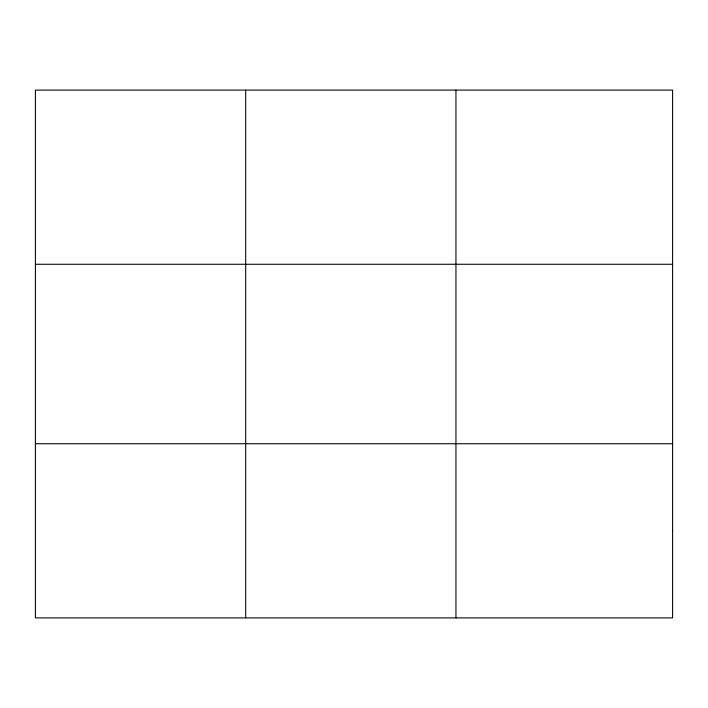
<?xml version="1.0" encoding="UTF-8"?>
<svg xmlns="http://www.w3.org/2000/svg" width="708" height="708" viewBox="0 0 708 708"><rect width="100%" height="100%" fill="white"/><g stroke="black" fill="none" stroke-linecap="round" stroke-linejoin="round"><path stroke-width="1.06" d="M245.676 90.102L245.676 617.898M455.952 90.102L455.952 617.898M35.4 264.27L672.6 264.27M35.4 443.73L672.6 443.73M672.6 530.814L672.6 617.898L35.4 617.898L35.4 90.102L672.6 90.102L672.6 530.814"/></g></svg>
